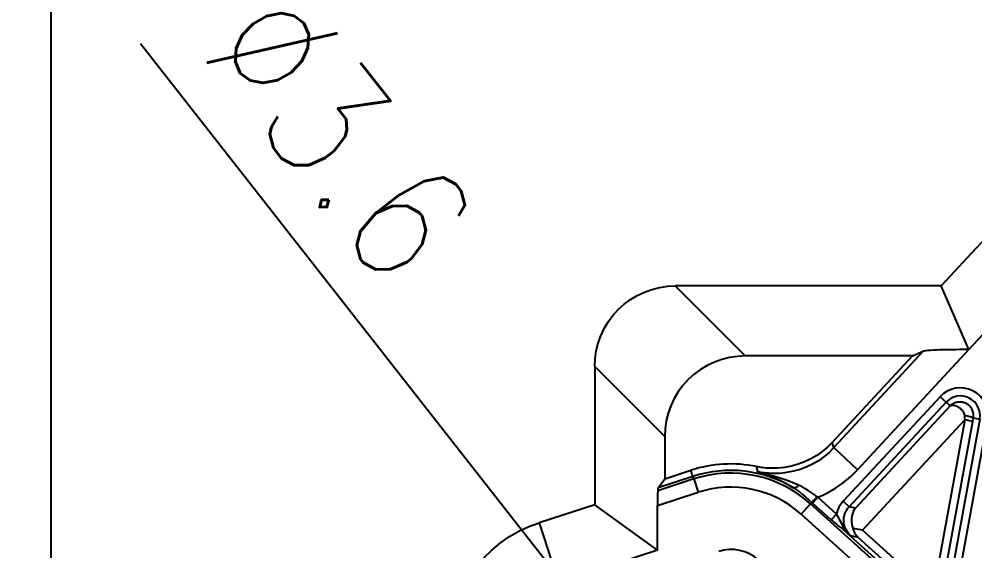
# Model space of a CAD drawing. Header units: millimetres. Extents: x 632 to 3922, y 1402 to 2001.
# Drawn here: x 3567.92 to 3591.6, y 1967.28 to 1980.45 of the extents above; entities that cross this region are included whole.
import ezdxf

# ---------------------------------------------------------------- set-up
doc = ezdxf.new("R2010")
doc.units = ezdxf.units.MM
for name, color, linetype in [('1', 1, 'Continuous'), ('7', 7, 'Continuous'), ('8', 8, 'Continuous'), ('DIM', 7, 'Continuous')]:
    doc.layers.add(name, color=color, linetype=linetype)
doc.styles.add('SY', font='romans.shx', dxfattribs={"width": 0.85, "height": 3, "bigfont": 'ghs.shx'})
doc.dimstyles.new('BaseStyle', dxfattribs={"dimtxt": 3, "dimasz": 2, "dimexe": 0.6, "dimexo": 0, "dimgap": 1, "dimtad": 1, "dimdsep": 46, "dimtxsty": 'SY', "dimcen": 0, "dimclrd": 3, "dimclre": 3, "dimclrt": 7, "dimaunit": 1, "dimazin": 0, "dimtfac": 1, "dimtmove": 0, "dimatfit": 3, "dimfxl": 1, "dimtolj": 1, "dimtzin": 0, "dimarcsym": 0})

# ---------------------------------------------------------------- blocks, each defined once
blk = doc.blocks.new('*D812')
at = {"layer": 'Defpoints', "color": 0}
for p in [(3546.708, 1996.228), (3634.708, 1996.228), (3613.708, 1963.728)]:
    blk.add_point(p, dxfattribs=at)
at = {"layer": 'DIM', "color": 3, "lineweight": -2}
blk.add_line((3546.708, 1996.228), (3643.479, 1996.228), dxfattribs=at)
at = {"layer": 'DIM', "color": 7, "insert": (3639.594, 1998.728), "char_height": 3, "attachment_point": 5, "style": 'SY', "bg_fill": 3, "box_fill_scale": 1.1, "bg_fill_color": 256, "bg_fill_true_color": 13158600, "bg_fill_transparency": 0}
blk.add_mtext('\\A1;32.5', dxfattribs=at)
blk = doc.blocks.new('*D822')
at = {"layer": 'Defpoints', "color": 0}
for p in [(3583.597, 1963.688), (3585.819, 1960.856)]:
    blk.add_point(p, dxfattribs=at)
at = {"layer": 'DIM', "color": 3, "lineweight": -2}
for p, q in [((3585.819, 1960.856), (3583.597, 1963.688)), ((3587.054, 1959.282), (3588.288, 1957.709))]:
    blk.add_line(p, q, dxfattribs=at)
at = {"layer": 'DIM', "color": 3}
for points in [[(3582.1, 1965.055), (3582.624, 1965.467), (3583.597, 1963.688)], [(3587.316, 1959.488), (3586.792, 1959.077), (3585.819, 1960.856)]]:
    blk.add_solid(points, dxfattribs=at)
at = {"layer": 'DIM', "color": 7, "insert": (3575.874, 1977.579), "char_height": 3, "attachment_point": 5, "rotation": 308.1224, "style": 'SY', "bg_fill": 3, "box_fill_scale": 1.1, "bg_fill_color": 256, "bg_fill_true_color": 13158600, "bg_fill_transparency": 0}
blk.add_mtext('\\A1;∅3.6', dxfattribs=at)
at = {"layer": 'DIM', "color": 3, "lineweight": -2}
blk.add_line((3582.362, 1965.261), (3570.928, 1979.831), dxfattribs=at)

msp = doc.modelspace()

# ---------------------------------------------------------------- linework, layer by layer
at = {"layer": '1'}
msp.add_line((3568.708, 1998.703), (3568.708, 1815.969), dxfattribs=at)
at = {"layer": '7'}
for p, q in [((3598.359, 1982.022), (3590.768, 1973.838)), ((3591.456, 1972.262), (3599.515, 1980.95)), ((3590.768, 1973.838), (3584.18, 1973.838)), ((3591.456, 1972.262), (3590.768, 1973.838)), ((3590.055, 1972.104), (3590.325, 1972.222)), ((3590.055, 1972.104), (3585.914, 1972.104)), ((3590.055, 1972.104), (3588.069, 1969.963)), ((3582.182, 1971.841), (3582.182, 1968.421)), ((3583.917, 1970.107), (3583.917, 1969.061)), ((3583.917, 1969.061), (3584.566, 1969.272)), ((3583.757, 1968.842), (3583.917, 1969.061)), ((3582.182, 1968.421), (3580.804, 1967.973)), ((3583.735, 1967.293), (3582.182, 1968.421)), ((3583.735, 1967.293), (3583.735, 1968.399)), ((3583.735, 1967.293), (3581.284, 1966.497))]:
    msp.add_line(p, q, dxfattribs=at)
for points in [[(3582.182, 1971.841, 0), (3582.192, 1972.037, 0), (3582.221, 1972.231, 0), (3582.268, 1972.421, 0), (3582.334, 1972.605, 0), (3582.418, 1972.783, 0), (3582.518, 1972.951, 0), (3582.635, 1973.108, 0), (3582.767, 1973.254, 0), (3582.912, 1973.385, 0), (3583.07, 1973.502, 0), (3583.238, 1973.603, 0), (3583.415, 1973.687, 0), (3583.6, 1973.753, 0), (3583.79, 1973.8, 0), (3583.984, 1973.829, 0), (3584.18, 1973.838, 0)], [(3591.456, 1972.262, 0), (3591.377, 1972.262, 0), (3591.298, 1972.261, 0), (3591.218, 1972.261, 0), (3591.139, 1972.26, 0), (3591.059, 1972.259, 0), (3590.978, 1972.258, 0), (3590.897, 1972.256, 0), (3590.816, 1972.254, 0), (3590.734, 1972.252, 0), (3590.655, 1972.249, 0), (3590.577, 1972.246, 0), (3590.505, 1972.242, 0), (3590.441, 1972.238, 0), (3590.387, 1972.233, 0), (3590.347, 1972.227, 0), (3590.325, 1972.222, 0)], [(3585.914, 1972.104, 0), (3585.718, 1972.094, 0), (3585.524, 1972.066, 0), (3585.334, 1972.018, 0), (3585.15, 1971.952, 0), (3584.972, 1971.869, 0), (3584.804, 1971.768, 0), (3584.647, 1971.651, 0), (3584.501, 1971.519, 0), (3584.37, 1971.374, 0), (3584.253, 1971.216, 0), (3584.152, 1971.048, 0), (3584.068, 1970.871, 0), (3584.002, 1970.686, 0), (3583.955, 1970.496, 0), (3583.926, 1970.302, 0), (3583.917, 1970.107, 0)], [(3588.069, 1969.963, 0), (3587.951, 1969.846, 0), (3587.823, 1969.739, 0), (3587.683, 1969.64, 0), (3587.535, 1969.553, 0), (3587.384, 1969.482, 0), (3587.228, 1969.423, 0), (3587.063, 1969.376, 0), (3586.895, 1969.344, 0), (3586.723, 1969.325, 0), (3586.549, 1969.322, 0), (3586.43, 1969.329, 0), (3586.312, 1969.342, 0), (3586.194, 1969.363, 0)], [(3583.746, 1968.768, 0), (3583.743, 1968.736, 0), (3583.741, 1968.697, 0), (3583.739, 1968.655, 0), (3583.738, 1968.608, 0), (3583.737, 1968.558, 0), (3583.736, 1968.507, 0), (3583.735, 1968.453, 0), (3583.735, 1968.399, 0)], [(3583.757, 1968.842, 0), (3583.754, 1968.834, 0), (3583.751, 1968.819, 0), (3583.748, 1968.797, 0), (3583.746, 1968.768, 0)], [(3588.646, 1968.338, 0), (3588.616, 1968.296, 0), (3588.591, 1968.249, 0), (3588.571, 1968.196, 0), (3588.555, 1968.138, 0), (3588.546, 1968.073, 0), (3588.545, 1968, 0), (3588.555, 1967.92, 0), (3588.579, 1967.835, 0)], [(3578.629, 1965.558, 0), (3578.696, 1965.817, 0), (3578.784, 1966.071, 0), (3578.893, 1966.317, 0), (3579.02, 1966.552, 0), (3579.135, 1966.73, 0), (3579.26, 1966.899, 0), (3579.439, 1967.106, 0), (3579.635, 1967.298, 0), (3579.847, 1967.473, 0), (3580.072, 1967.629, 0), (3580.306, 1967.764, 0), (3580.551, 1967.879, 0), (3580.804, 1967.973, 0)], [(3588.579, 1967.835, 0), (3588.591, 1967.797, 0), (3588.606, 1967.761, 0), (3588.624, 1967.726, 0), (3588.644, 1967.693, 0), (3588.672, 1967.656, 0), (3588.703, 1967.623, 0), (3588.706, 1967.62, 0)], [(3588.818, 1967.789, 0), (3588.813, 1967.79, 0), (3588.774, 1967.797, 0), (3588.725, 1967.805, 0), (3588.676, 1967.814, 0), (3588.627, 1967.824, 0), (3588.602, 1967.829, 0), (3588.579, 1967.835, 0)]]:
    msp.add_polyline3d(points, dxfattribs=at)
msp.add_arc((3585.552, 1966.241), 3.188, 78.4162, 108, dxfattribs=at)
at = {"layer": '8'}
for p, q in [((3584.18, 1973.838), (3585.914, 1972.104)), ((3590.325, 1972.222), (3588.11, 1969.834)), ((3588.698, 1969.288), (3591.456, 1972.262)), ((3583.917, 1970.107), (3582.182, 1971.841)), ((3590.742, 1971.094), (3588.341, 1968.506)), ((3590.742, 1971.094), (3590.888, 1970.958)), ((3588.488, 1968.37), (3590.888, 1970.958)), ((3590.989, 1970.865), (3588.646, 1968.338)), ((3590.989, 1970.865), (3590.888, 1970.958)), ((3591.565, 1970.569), (3591.723, 1970.54)), ((3588.818, 1967.789), (3591.352, 1970.521)), ((3591.352, 1970.521), (3590.663, 1966.744)), ((3590.86, 1966.708), (3591.549, 1970.485)), ((3591.723, 1970.54), (3590.98, 1966.469)), ((3591.177, 1966.433), (3591.92, 1970.505)), ((3591.549, 1970.485), (3591.352, 1970.521)), ((3588.11, 1969.834), (3588.698, 1969.288)), ((3584.616, 1969.121), (3584.566, 1969.272)), ((3584.636, 1969.058), (3583.746, 1968.768)), ((3584.616, 1969.121), (3583.757, 1968.842)), ((3584.636, 1969.058), (3584.616, 1969.121)), ((3584.636, 1969.058), (3584.744, 1968.727)), ((3583.735, 1968.399), (3584.744, 1968.727)), ((3587.533, 1968.442), (3587.301, 1968.183)), ((3587.533, 1968.442), (3587.564, 1968.476)), ((3590.482, 1965.787), (3587.533, 1968.442)), ((3587.711, 1968.603), (3587.583, 1968.46)), ((3587.583, 1968.46), (3588.044, 1968.045)), ((3588.172, 1968.188), (3587.711, 1968.603)), ((3588.341, 1968.506), (3588.488, 1968.37)), ((3588.172, 1968.188), (3588.044, 1968.045)), ((3588.646, 1968.338), (3588.488, 1968.37)), ((3580.804, 1967.973), (3581.284, 1966.497)), ((3587.301, 1968.183), (3590.25, 1965.528)), ((3590.304, 1966.037), (3588.355, 1967.792)), ((3590.166, 1966.575), (3588.818, 1967.789)), ((3588.522, 1967.657), (3588.706, 1967.62)), ((3588.706, 1967.62), (3590.032, 1966.426))]:
    msp.add_line(p, q, dxfattribs=at)
for points in [[(3591.565, 1970.569, 0), (3591.568, 1970.596, 0), (3591.57, 1970.622, 0), (3591.569, 1970.65, 0), (3591.567, 1970.677, 0), (3591.562, 1970.703, 0), (3591.555, 1970.728, 0), (3591.546, 1970.752, 0), (3591.535, 1970.777, 0), (3591.524, 1970.798, 0), (3591.51, 1970.819, 0), (3591.495, 1970.839, 0), (3591.479, 1970.858, 0), (3591.461, 1970.875, 0), (3591.442, 1970.891, 0), (3591.422, 1970.906, 0), (3591.401, 1970.919, 0), (3591.386, 1970.927, 0), (3591.371, 1970.934, 0), (3591.355, 1970.94, 0), (3591.339, 1970.946, 0), (3591.323, 1970.951, 0), (3591.307, 1970.955, 0), (3591.29, 1970.959, 0), (3591.273, 1970.961, 0), (3591.241, 1970.963, 0), (3591.21, 1970.963, 0), (3591.178, 1970.959, 0), (3591.147, 1970.953, 0), (3591.128, 1970.948, 0), (3591.11, 1970.942, 0), (3591.094, 1970.935, 0), (3591.078, 1970.928, 0), (3591.063, 1970.92, 0), (3591.047, 1970.911, 0), (3591.033, 1970.901, 0), (3591.018, 1970.89, 0), (3591.005, 1970.879, 0), (3590.991, 1970.867, 0), (3590.989, 1970.865, 0)], [(3590.989, 1970.865, 0), (3590.99, 1970.866, 0), (3590.993, 1970.867, 0), (3590.998, 1970.87, 0), (3591.011, 1970.877, 0), (3591.03, 1970.882, 0), (3591.052, 1970.885, 0), (3591.072, 1970.885, 0), (3591.094, 1970.882, 0), (3591.117, 1970.876, 0), (3591.142, 1970.868, 0), (3591.16, 1970.86, 0), (3591.178, 1970.85, 0), (3591.197, 1970.839, 0), (3591.216, 1970.826, 0), (3591.229, 1970.817, 0), (3591.241, 1970.806, 0), (3591.253, 1970.795, 0), (3591.265, 1970.783, 0), (3591.275, 1970.772, 0), (3591.285, 1970.76, 0), (3591.295, 1970.748, 0), (3591.305, 1970.734, 0), (3591.313, 1970.722, 0), (3591.32, 1970.708, 0), (3591.327, 1970.694, 0), (3591.333, 1970.68, 0), (3591.338, 1970.667, 0), (3591.341, 1970.654, 0), (3591.344, 1970.64, 0), (3591.345, 1970.633, 0), (3591.345, 1970.626, 0)], [(3591.345, 1970.626, 0), (3591.349, 1970.574, 0), (3591.352, 1970.521, 0)], [(3591.565, 1970.569, 0), (3591.559, 1970.573, 0), (3591.548, 1970.578, 0), (3591.531, 1970.584, 0), (3591.509, 1970.59, 0), (3591.483, 1970.597, 0), (3591.454, 1970.604, 0), (3591.422, 1970.611, 0), (3591.388, 1970.618, 0), (3591.354, 1970.624, 0), (3591.345, 1970.626, 0)], [(3591.549, 1970.485, 0), (3591.557, 1970.527, 0), (3591.565, 1970.569, 0)], [(3588.11, 1969.834, 0), (3588.078, 1969.935, 0), (3588.069, 1969.963, 0)], [(3588.11, 1969.834, 0), (3587.992, 1969.717, 0), (3587.864, 1969.609, 0), (3587.725, 1969.511, 0), (3587.576, 1969.424, 0), (3587.426, 1969.352, 0), (3587.27, 1969.293, 0), (3587.105, 1969.247, 0), (3586.936, 1969.214, 0), (3586.847, 1969.203, 0), (3586.758, 1969.195, 0), (3586.668, 1969.192, 0), (3586.577, 1969.193, 0), (3586.486, 1969.198, 0), (3586.393, 1969.207, 0), (3586.301, 1969.221, 0), (3586.21, 1969.239, 0)], [(3586.194, 1969.363, 0), (3586.205, 1969.277, 0), (3586.21, 1969.239, 0)], [(3586.21, 1969.239, 0), (3586.214, 1969.238, 0), (3586.382, 1969.186, 0), (3586.55, 1969.124, 0), (3586.683, 1969.068, 0), (3586.819, 1969.003, 0), (3586.913, 1968.954, 0), (3587.008, 1968.9, 0), (3587.105, 1968.84, 0)], [(3587.235, 1968.906, 0), (3587.079, 1968.973, 0), (3586.924, 1969.031, 0), (3586.614, 1969.129, 0), (3586.216, 1969.237, 0), (3586.21, 1969.239, 0)], [(3587.711, 1968.603, 0), (3587.832, 1968.656, 0), (3587.95, 1968.715, 0), (3588.151, 1968.832, 0), (3588.343, 1968.966, 0), (3588.527, 1969.119, 0), (3588.698, 1969.288, 0)], [(3587.235, 1968.906, 0), (3587.213, 1968.883, 0), (3587.19, 1968.865, 0), (3587.168, 1968.85, 0), (3587.147, 1968.841, 0), (3587.128, 1968.837, 0), (3587.112, 1968.838, 0), (3587.105, 1968.84, 0)], [(3587.695, 1968.615, 0), (3587.621, 1968.67, 0), (3587.546, 1968.724, 0), (3587.469, 1968.776, 0), (3587.391, 1968.824, 0), (3587.314, 1968.868, 0), (3587.235, 1968.906, 0)], [(3587.105, 1968.84, 0), (3587.18, 1968.791, 0), (3587.255, 1968.737, 0), (3587.333, 1968.676, 0), (3587.41, 1968.612, 0), (3587.487, 1968.545, 0), (3587.564, 1968.476, 0)], [(3587.695, 1968.615, 0), (3587.671, 1968.589, 0), (3587.649, 1968.565, 0), (3587.627, 1968.542, 0), (3587.608, 1968.521, 0), (3587.591, 1968.503, 0), (3587.577, 1968.489, 0), (3587.567, 1968.478, 0), (3587.564, 1968.476, 0)], [(3587.564, 1968.476, 0), (3587.583, 1968.46, 0)], [(3587.711, 1968.603, 0), (3587.695, 1968.615, 0)], [(3588.341, 1968.506, 0), (3588.284, 1968.435, 0), (3588.236, 1968.358, 0), (3588.199, 1968.275, 0), (3588.172, 1968.188, 0)], [(3588.332, 1967.902, 0), (3588.282, 1967.995, 0), (3588.256, 1968.041, 0), (3588.23, 1968.088, 0), (3588.215, 1968.112, 0), (3588.201, 1968.137, 0), (3588.187, 1968.162, 0), (3588.172, 1968.188, 0)], [(3588.522, 1967.657, 0), (3588.486, 1967.692, 0), (3588.455, 1967.73, 0), (3588.427, 1967.771, 0), (3588.403, 1967.814, 0), (3588.384, 1967.86, 0), (3588.37, 1967.908, 0), (3588.36, 1967.956, 0), (3588.355, 1968.006, 0), (3588.355, 1968.056, 0), (3588.36, 1968.105, 0), (3588.37, 1968.154, 0), (3588.384, 1968.202, 0), (3588.404, 1968.247, 0), (3588.428, 1968.291, 0), (3588.456, 1968.332, 0), (3588.488, 1968.37, 0)], [(3588.044, 1968.045, 0), (3588.075, 1968.017, 0), (3588.107, 1967.99, 0), (3588.139, 1967.963, 0), (3588.172, 1967.937, 0), (3588.219, 1967.899, 0), (3588.265, 1967.863, 0), (3588.311, 1967.828, 0), (3588.355, 1967.792, 0)], [(3588.332, 1967.902, 0), (3588.328, 1967.873, 0), (3588.329, 1967.847, 0), (3588.335, 1967.822, 0), (3588.346, 1967.802, 0), (3588.355, 1967.792, 0)], [(3588.522, 1967.657, 0), (3588.518, 1967.66, 0), (3588.491, 1967.685, 0), (3588.464, 1967.712, 0), (3588.439, 1967.741, 0), (3588.416, 1967.77, 0), (3588.371, 1967.834, 0), (3588.332, 1967.902, 0), (3588.332, 1967.902, 0)], [(3588.355, 1967.792, 0), (3588.355, 1967.791, 0), (3588.399, 1967.756, 0), (3588.44, 1967.722, 0), (3588.519, 1967.659, 0), (3588.522, 1967.657, 0)], [(3586.237, 1967.052, 0), (3586.134, 1967.134, 0), (3586.021, 1967.201, 0), (3585.901, 1967.253, 0), (3585.774, 1967.288, 0), (3585.644, 1967.307, 0), (3585.513, 1967.309, 0), (3585.382, 1967.293, 0), (3585.255, 1967.261, 0)]]:
    msp.add_polyline3d(points, dxfattribs=at)
for centre, radius, start, end in [((3591.245, 1970.628), 0.686, 349.6594, 137.1529), ((3591.245, 1970.628), 0.486, 349.6594, 137.1529), ((3585.552, 1966.241), 3.028, 59.1443, 108), ((3585.552, 1966.241), 2.962, 48, 108), ((3585.552, 1966.241), 2.614, 48, 108)]:
    msp.add_arc(centre, radius, start, end, dxfattribs=at)

# ---------------------------------------------------------------- next in the draw order: dimensions: what is measured, and where the dimension line sits
at = {"layer": 'DIM'}
dim = msp.add_ordinate_dim(feature_location=(3546.708, 1996.228), offset=(88, 0), dtype=0, origin=(3613.708, 1963.728), dimstyle='BaseStyle', override={"dimtfill": 1}, dxfattribs=at)
dim.commit()
dim.dimension.update_dxf_attribs({"geometry": '*D812', "text_midpoint": (3639.594, 1998.728)})

# ---------------------------------------------------------------- next in the draw order: dimensions: what is measured, and where the dimension line sits
dim = msp.add_diameter_dim_2p(p1=(3585.819, 1960.856), p2=(3583.597, 1963.688), dimstyle='BaseStyle', override={"dimtfill": 1}, dxfattribs=at)
dim.commit()
dim.dimension.update_dxf_attribs({"geometry": '*D822', "text_midpoint": (3573.907, 1976.036), "dimtype": 163})

doc.saveas('drawing.dxf')
